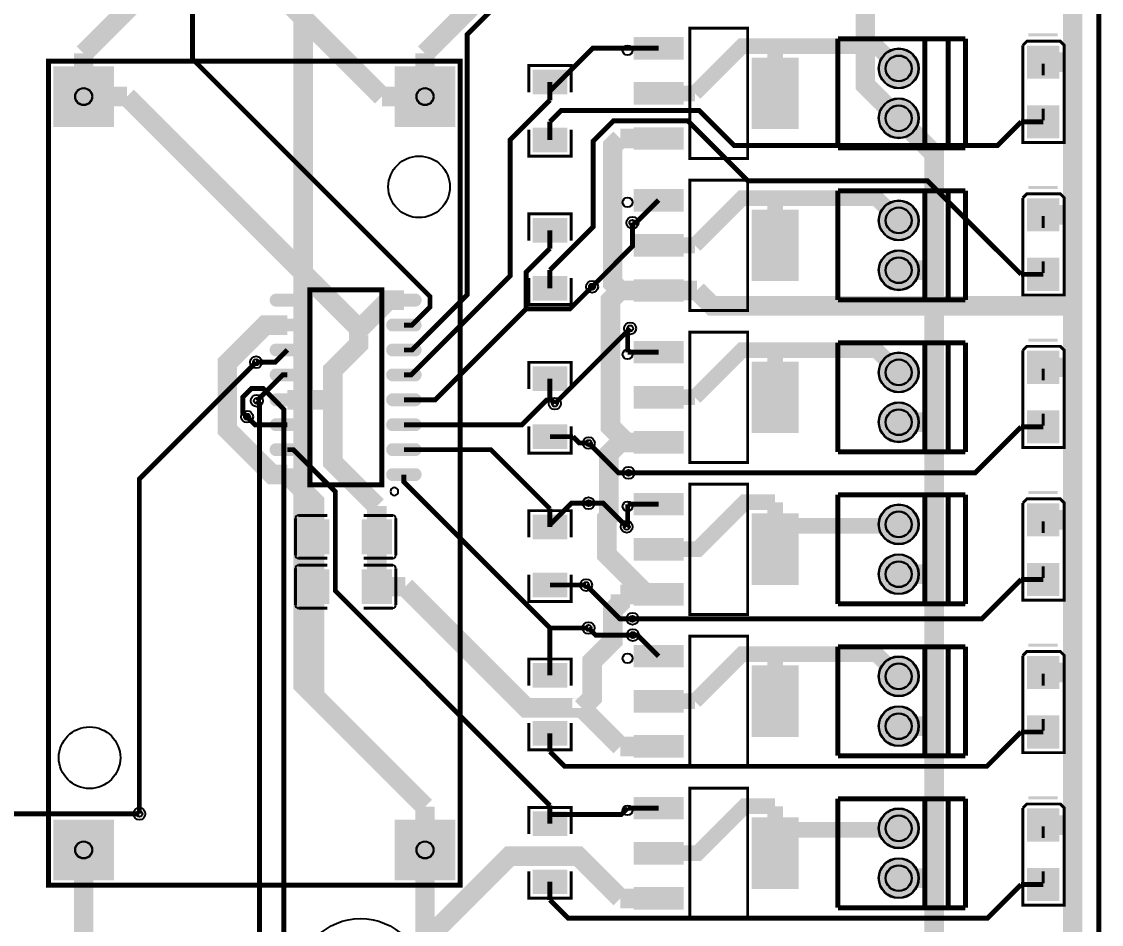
# Model space of a CAD drawing. Header units: millimetres. Extents: x 0 to 140, y -140 to 0.
# Drawn here: x 85.1 to 140.1, y -75.6 to -29.6 of the extents above; entities that cross this region are included whole.
import ezdxf

# ---------------------------------------------------------------- set-up
doc = ezdxf.new("R2010")
doc.units = ezdxf.units.MM
for name, color, linetype, true_color in [('BoardOutLine', 7, 'Continuous', 0xff00ff), ('BottomLayer', 7, 'Continuous', 0x0000ff), ('BottomSolderMaskLayer', 7, 'Continuous', 0xaa00ff), ('Document', 7, 'Continuous', 0xffffff), ('Hole', 7, 'Continuous', 0x222222), ('Multi-Layer', 7, 'Continuous', 0xc0c0c0), ('TopLayer', 7, 'Continuous', 0xff0000), ('TopPasteMaskLayer', 7, 'Continuous', 0x808080), ('TopSilkLayer', 7, 'Continuous', 0xffcc00), ('TopSolderMaskLayer', 7, 'Continuous', 0x800080)]:
    doc.layers.add(name, color=color, linetype=linetype, true_color=true_color)

msp = doc.modelspace()

# ---------------------------------------------------------------- hatches: boundary and pattern name
at = {"layer": 'BottomSolderMaskLayer'}
for points in [[(128.769, -32.004, 1), (130.82, -32.004, 1)], [(89.798, -31.889), (89.798, -34.991), (86.696, -34.991), (86.696, -31.889)], [(107.198, -31.889), (107.198, -34.991), (104.096, -34.991), (104.096, -31.889)], [(128.769, -34.544, 1), (130.82, -34.544, 1)], [(128.769, -39.751, 1), (130.82, -39.751, 1)], [(128.769, -42.291, 1), (130.82, -42.291, 1)], [(128.769, -47.498, 1), (130.82, -47.498, 1)], [(128.769, -50.038, 1), (130.82, -50.038, 1)], [(128.769, -55.245, 1), (130.82, -55.245, 1)], [(128.769, -57.785, 1), (130.82, -57.785, 1)], [(128.769, -62.992, 1), (130.82, -62.992, 1)], [(128.769, -65.532, 1), (130.82, -65.532, 1)], [(128.769, -70.739, 1), (130.82, -70.739, 1)], [(89.798, -70.289), (89.798, -73.391), (86.696, -73.391), (86.696, -70.289)], [(107.198, -70.289), (107.198, -73.391), (104.096, -73.391), (104.096, -70.289)], [(128.769, -73.279, 1), (130.82, -73.279, 1)]]:
    msp.add_hatch(color=256, dxfattribs=at).paths.add_polyline_path(points)
at = {"layer": 'Document'}
for points in [[(137.085, -31.756), (137.235, -31.756), (137.235, -32.356), (137.085, -32.356)], [(137.085, -34.656), (137.235, -34.656), (137.235, -34.056), (137.085, -34.056)], [(136.66, -34.431), (137.66, -34.431), (137.66, -34.281), (136.66, -34.281)], [(137.085, -39.532), (137.235, -39.532), (137.235, -40.132), (137.085, -40.132)], [(137.085, -42.432), (137.235, -42.432), (137.235, -41.832), (137.085, -41.832)], [(136.66, -42.207), (137.66, -42.207), (137.66, -42.057), (136.66, -42.057)], [(137.085, -47.308), (137.235, -47.308), (137.235, -47.908), (137.085, -47.908)], [(136.66, -49.983), (137.66, -49.983), (137.66, -49.833), (136.66, -49.833)], [(137.085, -50.208), (137.235, -50.208), (137.235, -49.608), (137.085, -49.608)], [(137.085, -55.085), (137.235, -55.085), (137.235, -55.685), (137.085, -55.685)], [(136.66, -57.76), (137.66, -57.76), (137.66, -57.61), (136.66, -57.61)], [(137.085, -57.985), (137.235, -57.985), (137.235, -57.385), (137.085, -57.385)], [(137.085, -62.861), (137.235, -62.861), (137.235, -63.461), (137.085, -63.461)], [(136.66, -65.536), (137.66, -65.536), (137.66, -65.386), (136.66, -65.386)], [(137.085, -65.761), (137.235, -65.761), (137.235, -65.161), (137.085, -65.161)], [(137.085, -70.637), (137.235, -70.637), (137.235, -71.237), (137.085, -71.237)], [(136.66, -73.312), (137.66, -73.312), (137.66, -73.162), (136.66, -73.162)], [(137.085, -73.537), (137.235, -73.537), (137.235, -72.937), (137.085, -72.937)]]:
    msp.add_hatch(color=256, dxfattribs=at).paths.add_polyline_path(points)
at = {"layer": 'Multi-Layer'}
for points in [[(128.794, -32.004, 1), (130.794, -32.004, 1)], [(89.747, -31.94), (89.747, -34.94), (86.747, -34.94), (86.747, -31.94)], [(107.147, -31.94), (107.147, -34.94), (104.147, -34.94), (104.147, -31.94)], [(128.794, -34.544, 1), (130.794, -34.544, 1)], [(128.794, -39.751, 1), (130.794, -39.751, 1)], [(128.794, -42.291, 1), (130.794, -42.291, 1)], [(128.794, -47.498, 1), (130.794, -47.498, 1)], [(128.794, -50.038, 1), (130.794, -50.038, 1)], [(128.794, -55.245, 1), (130.794, -55.245, 1)], [(128.794, -57.785, 1), (130.794, -57.785, 1)], [(128.794, -62.992, 1), (130.794, -62.992, 1)], [(128.794, -65.532, 1), (130.794, -65.532, 1)], [(128.794, -70.739, 1), (130.794, -70.739, 1)], [(89.747, -70.34), (89.747, -73.34), (86.747, -73.34), (86.747, -70.34)], [(107.147, -70.34), (107.147, -73.34), (104.147, -73.34), (104.147, -70.34)], [(128.794, -73.279, 1), (130.794, -73.279, 1)]]:
    msp.add_hatch(color=256, dxfattribs=at).paths.add_polyline_path(points)
at = {"layer": 'TopLayer'}
for points in [[(118.803, -31.524), (116.303, -31.524), (116.303, -30.424), (118.803, -30.424)], [(137.96, -30.871), (137.96, -32.506), (136.36, -32.506), (136.36, -30.871)], [(122.323, -35.074), (122.323, -31.474), (124.663, -31.474), (124.663, -35.074)], [(112.865, -33.298), (111.164, -33.298), (111.164, -32.09), (112.865, -32.09)], [(118.803, -33.824), (116.303, -33.824), (116.303, -32.724), (118.803, -32.724)], [(137.96, -33.906), (137.96, -35.541), (136.36, -35.541), (136.36, -33.906)], [(112.865, -35.048), (111.164, -35.048), (111.164, -36.255), (112.865, -36.255)], [(118.803, -36.124), (116.303, -36.124), (116.303, -35.024), (118.803, -35.024)], [(118.803, -39.271), (116.303, -39.271), (116.303, -38.171), (118.803, -38.171)], [(137.96, -38.647), (137.96, -40.282), (136.36, -40.282), (136.36, -38.647)], [(122.323, -42.821), (122.323, -39.221), (124.663, -39.221), (124.663, -42.821)], [(112.865, -40.859), (111.164, -40.859), (111.164, -39.652), (112.865, -39.652)], [(118.803, -41.571), (116.303, -41.571), (116.303, -40.471), (118.803, -40.471)], [(137.96, -41.682), (137.96, -43.317), (136.36, -43.317), (136.36, -41.682)], [(112.865, -42.609), (111.164, -42.609), (111.164, -43.817), (112.865, -43.817)], [(118.803, -43.871), (116.303, -43.871), (116.303, -42.771), (118.803, -42.771)], [(99.228, -43.515, -0.785398), (99.228, -44.115), (98.028, -44.115, -0.785398), (98.028, -43.515)], [(105.172, -43.515, -0.785398), (105.172, -44.115), (103.972, -44.115, -0.785398), (103.972, -43.515)], [(99.228, -44.785, -0.785398), (99.228, -45.385), (98.028, -45.385, -0.785398), (98.028, -44.785)], [(105.172, -44.785, -0.785398), (105.172, -45.385), (103.972, -45.385, -0.785398), (103.972, -44.785)], [(99.228, -46.055, -0.785398), (99.228, -46.655), (98.028, -46.655, -0.785398), (98.028, -46.055)], [(105.172, -46.055, -0.785398), (105.172, -46.655), (103.972, -46.655, -0.785398), (103.972, -46.055)], [(118.803, -47.018), (116.303, -47.018), (116.303, -45.918), (118.803, -45.918)], [(137.96, -46.423), (137.96, -48.058), (136.36, -48.058), (136.36, -46.423)], [(99.228, -47.325, -0.785398), (99.228, -47.925), (98.028, -47.925, -0.785398), (98.028, -47.325)], [(105.172, -47.325, -0.785398), (105.172, -47.925), (103.972, -47.925, -0.785398), (103.972, -47.325)], [(112.865, -48.421), (111.164, -48.421), (111.164, -47.213), (112.865, -47.213)], [(122.323, -50.568), (122.323, -46.968), (124.663, -46.968), (124.663, -50.568)], [(118.803, -49.318), (116.303, -49.318), (116.303, -48.218), (118.803, -48.218)], [(99.228, -48.595, -0.785398), (99.228, -49.195), (98.028, -49.195, -0.785398), (98.028, -48.595)], [(105.172, -48.595, -0.785398), (105.172, -49.195), (103.972, -49.195, -0.785398), (103.972, -48.595)], [(137.96, -49.458), (137.96, -51.093), (136.36, -51.093), (136.36, -49.458)], [(99.228, -49.865, -0.785398), (99.228, -50.465), (98.028, -50.465, -0.785398), (98.028, -49.865)], [(105.172, -49.865, -0.785398), (105.172, -50.465), (103.972, -50.465, -0.785398), (103.972, -49.865)], [(112.865, -50.171), (111.164, -50.171), (111.164, -51.378), (112.865, -51.378)], [(118.803, -51.618), (116.303, -51.618), (116.303, -50.518), (118.803, -50.518)], [(99.228, -51.135, -0.785398), (99.228, -51.735), (98.028, -51.735, -0.785398), (98.028, -51.135)], [(105.172, -51.135, -0.785398), (105.172, -51.735), (103.972, -51.735, -0.785398), (103.972, -51.135)], [(99.228, -52.405, -0.785398), (99.228, -53.005), (98.028, -53.005, -0.785398), (98.028, -52.405)], [(105.172, -52.405, -0.785398), (105.172, -53.005), (103.972, -53.005, -0.785398), (103.972, -52.405)], [(118.803, -54.765), (116.303, -54.765), (116.303, -53.665), (118.803, -53.665)], [(137.96, -54.2), (137.96, -55.835), (136.36, -55.835), (136.36, -54.2)], [(100.75, -56.744), (100.75, -55.016), (99.265, -55.016), (99.265, -56.744)], [(102.45, -56.744), (102.45, -55.016), (103.935, -55.016), (103.935, -56.744)], [(112.865, -55.982), (111.164, -55.982), (111.164, -54.775), (112.865, -54.775)], [(122.323, -58.315), (122.323, -54.715), (124.663, -54.715), (124.663, -58.315)], [(118.803, -57.065), (116.303, -57.065), (116.303, -55.965), (118.803, -55.965)], [(137.96, -57.235), (137.96, -58.87), (136.36, -58.87), (136.36, -57.235)], [(100.75, -59.284), (100.75, -57.556), (99.265, -57.556), (99.265, -59.284)], [(102.45, -59.284), (102.45, -57.556), (103.935, -57.556), (103.935, -59.284)], [(112.865, -57.732), (111.164, -57.732), (111.164, -58.94), (112.865, -58.94)], [(118.803, -59.365), (116.303, -59.365), (116.303, -58.265), (118.803, -58.265)], [(118.803, -62.512), (116.303, -62.512), (116.303, -61.412), (118.803, -61.412)], [(137.96, -61.976), (137.96, -63.611), (136.36, -63.611), (136.36, -61.976)], [(112.865, -63.543), (111.164, -63.543), (111.164, -62.336), (112.865, -62.336)], [(122.323, -66.062), (122.323, -62.462), (124.663, -62.462), (124.663, -66.062)], [(118.803, -64.812), (116.303, -64.812), (116.303, -63.712), (118.803, -63.712)], [(112.865, -65.293), (111.164, -65.293), (111.164, -66.501), (112.865, -66.501)], [(137.96, -65.011), (137.96, -66.646), (136.36, -66.646), (136.36, -65.011)], [(118.803, -67.112), (116.303, -67.112), (116.303, -66.012), (118.803, -66.012)], [(118.803, -70.259), (116.303, -70.259), (116.303, -69.159), (118.803, -69.159)], [(112.865, -71.105), (111.164, -71.105), (111.164, -69.897), (112.865, -69.897)], [(137.96, -69.752), (137.96, -71.387), (136.36, -71.387), (136.36, -69.752)], [(122.323, -73.809), (122.323, -70.209), (124.663, -70.209), (124.663, -73.809)], [(118.803, -72.559), (116.303, -72.559), (116.303, -71.459), (118.803, -71.459)], [(112.865, -72.855), (111.164, -72.855), (111.164, -74.062), (112.865, -74.062)], [(137.96, -72.787), (137.96, -74.422), (136.36, -74.422), (136.36, -72.787)], [(118.803, -74.859), (116.303, -74.859), (116.303, -73.759), (118.803, -73.759)]]:
    msp.add_hatch(color=256, dxfattribs=at).paths.add_polyline_path(points)
at = {"layer": 'TopPasteMaskLayer'}
for points in [[(118.803, -31.524), (116.303, -31.524), (116.303, -30.424), (118.803, -30.424)], [(136.46, -32.506), (136.831, -32.506), (136.931, -32.406), (136.931, -32.05), (137.031, -31.95), (137.29, -31.95), (137.39, -32.05), (137.39, -32.406), (137.49, -32.506), (137.86, -32.506), (137.96, -32.406), (137.96, -30.971), (137.86, -30.871), (136.46, -30.871), (136.36, -30.971), (136.36, -32.406)], [(122.323, -35.074), (122.323, -31.474), (124.663, -31.474), (124.663, -35.074)], [(112.765, -33.298), (112.403, -33.298), (112.303, -33.198), (112.303, -32.987), (112.203, -32.887), (111.825, -32.887), (111.725, -32.987), (111.725, -33.198), (111.625, -33.298), (111.264, -33.298), (111.164, -33.198), (111.164, -32.19), (111.264, -32.09), (112.765, -32.09), (112.865, -32.19), (112.865, -33.198)], [(118.803, -33.824), (116.303, -33.824), (116.303, -32.724), (118.803, -32.724)], [(137.86, -33.906), (137.49, -33.906), (137.39, -34.006), (137.39, -34.362), (137.29, -34.462), (137.031, -34.462), (136.931, -34.362), (136.931, -34.006), (136.831, -33.906), (136.46, -33.906), (136.36, -34.006), (136.36, -35.441), (136.46, -35.541), (137.86, -35.541), (137.96, -35.441), (137.96, -34.006)], [(112.765, -35.048), (112.403, -35.048), (112.303, -35.148), (112.303, -35.358), (112.203, -35.458), (111.825, -35.458), (111.725, -35.358), (111.725, -35.148), (111.625, -35.048), (111.264, -35.048), (111.164, -35.148), (111.164, -36.155), (111.264, -36.255), (112.765, -36.255), (112.865, -36.155), (112.865, -35.148)], [(118.803, -36.124), (116.303, -36.124), (116.303, -35.024), (118.803, -35.024)], [(118.803, -39.271), (116.303, -39.271), (116.303, -38.171), (118.803, -38.171)], [(136.46, -40.282), (136.831, -40.282), (136.931, -40.182), (136.931, -39.826), (137.031, -39.726), (137.29, -39.726), (137.39, -39.826), (137.39, -40.182), (137.49, -40.282), (137.86, -40.282), (137.96, -40.182), (137.96, -38.747), (137.86, -38.647), (136.46, -38.647), (136.36, -38.747), (136.36, -40.182)], [(122.323, -42.821), (122.323, -39.221), (124.663, -39.221), (124.663, -42.821)], [(112.765, -40.859), (112.403, -40.859), (112.303, -40.759), (112.303, -40.549), (112.203, -40.449), (111.825, -40.449), (111.725, -40.549), (111.725, -40.759), (111.625, -40.859), (111.264, -40.859), (111.164, -40.759), (111.164, -39.752), (111.264, -39.652), (112.765, -39.652), (112.865, -39.752), (112.865, -40.759)], [(118.803, -41.571), (116.303, -41.571), (116.303, -40.471), (118.803, -40.471)], [(137.86, -41.682), (137.49, -41.682), (137.39, -41.782), (137.39, -42.138), (137.29, -42.238), (137.031, -42.238), (136.931, -42.138), (136.931, -41.782), (136.831, -41.682), (136.46, -41.682), (136.36, -41.782), (136.36, -43.217), (136.46, -43.317), (137.86, -43.317), (137.96, -43.217), (137.96, -41.782)], [(112.765, -42.609), (112.403, -42.609), (112.303, -42.709), (112.303, -42.92), (112.203, -43.02), (111.825, -43.02), (111.725, -42.92), (111.725, -42.709), (111.625, -42.609), (111.264, -42.609), (111.164, -42.709), (111.164, -43.717), (111.264, -43.817), (112.765, -43.817), (112.865, -43.717), (112.865, -42.709)], [(118.803, -43.871), (116.303, -43.871), (116.303, -42.771), (118.803, -42.771)], [(99.228, -43.515, -0.785398), (99.228, -44.115), (98.028, -44.115, -0.785398), (98.028, -43.515)], [(105.172, -43.515, -0.785398), (105.172, -44.115), (103.972, -44.115, -0.785398), (103.972, -43.515)], [(99.228, -44.785, -0.785398), (99.228, -45.385), (98.028, -45.385, -0.785398), (98.028, -44.785)], [(105.172, -44.785, -0.785398), (105.172, -45.385), (103.972, -45.385, -0.785398), (103.972, -44.785)], [(99.228, -46.055, -0.785398), (99.228, -46.655), (98.028, -46.655, -0.785398), (98.028, -46.055)], [(105.172, -46.055, -0.785398), (105.172, -46.655), (103.972, -46.655, -0.785398), (103.972, -46.055)], [(118.803, -47.018), (116.303, -47.018), (116.303, -45.918), (118.803, -45.918)], [(136.46, -48.058), (136.831, -48.058), (136.931, -47.958), (136.931, -47.602), (137.031, -47.502), (137.29, -47.502), (137.39, -47.602), (137.39, -47.958), (137.49, -48.058), (137.86, -48.058), (137.96, -47.958), (137.96, -46.523), (137.86, -46.423), (136.46, -46.423), (136.36, -46.523), (136.36, -47.958)], [(99.228, -47.325, -0.785398), (99.228, -47.925), (98.028, -47.925, -0.785398), (98.028, -47.325)], [(105.172, -47.325, -0.785398), (105.172, -47.925), (103.972, -47.925, -0.785398), (103.972, -47.325)], [(112.765, -48.421), (112.403, -48.421), (112.303, -48.321), (112.303, -48.11), (112.203, -48.01), (111.825, -48.01), (111.725, -48.11), (111.725, -48.321), (111.625, -48.421), (111.264, -48.421), (111.164, -48.321), (111.164, -47.313), (111.264, -47.213), (112.765, -47.213), (112.865, -47.313), (112.865, -48.321)], [(122.323, -50.568), (122.323, -46.968), (124.663, -46.968), (124.663, -50.568)], [(118.803, -49.318), (116.303, -49.318), (116.303, -48.218), (118.803, -48.218)], [(99.228, -48.595, -0.785398), (99.228, -49.195), (98.028, -49.195, -0.785398), (98.028, -48.595)], [(105.172, -48.595, -0.785398), (105.172, -49.195), (103.972, -49.195, -0.785398), (103.972, -48.595)], [(137.86, -49.458), (137.49, -49.458), (137.39, -49.558), (137.39, -49.914), (137.29, -50.014), (137.031, -50.014), (136.931, -49.914), (136.931, -49.558), (136.831, -49.458), (136.46, -49.458), (136.36, -49.558), (136.36, -50.993), (136.46, -51.093), (137.86, -51.093), (137.96, -50.993), (137.96, -49.558)], [(99.228, -49.865, -0.785398), (99.228, -50.465), (98.028, -50.465, -0.785398), (98.028, -49.865)], [(105.172, -49.865, -0.785398), (105.172, -50.465), (103.972, -50.465, -0.785398), (103.972, -49.865)], [(112.765, -50.171), (112.403, -50.171), (112.303, -50.271), (112.303, -50.481), (112.203, -50.581), (111.825, -50.581), (111.725, -50.481), (111.725, -50.271), (111.625, -50.171), (111.264, -50.171), (111.164, -50.271), (111.164, -51.278), (111.264, -51.378), (112.765, -51.378), (112.865, -51.278), (112.865, -50.271)], [(118.803, -51.618), (116.303, -51.618), (116.303, -50.518), (118.803, -50.518)], [(99.228, -51.135, -0.785398), (99.228, -51.735), (98.028, -51.735, -0.785398), (98.028, -51.135)], [(105.172, -51.135, -0.785398), (105.172, -51.735), (103.972, -51.735, -0.785398), (103.972, -51.135)], [(99.228, -52.405, -0.785398), (99.228, -53.005), (98.028, -53.005, -0.785398), (98.028, -52.405)], [(105.172, -52.405, -0.785398), (105.172, -53.005), (103.972, -53.005, -0.785398), (103.972, -52.405)], [(118.803, -54.765), (116.303, -54.765), (116.303, -53.665), (118.803, -53.665)], [(136.46, -55.835), (136.831, -55.835), (136.931, -55.735), (136.931, -55.379), (137.031, -55.279), (137.29, -55.279), (137.39, -55.379), (137.39, -55.735), (137.49, -55.835), (137.86, -55.835), (137.96, -55.735), (137.96, -54.3), (137.86, -54.2), (136.46, -54.2), (136.36, -54.3), (136.36, -55.735)], [(100.75, -56.644), (100.75, -56.274), (100.65, -56.174), (100.345, -56.174), (100.245, -56.074), (100.245, -55.686), (100.345, -55.586), (100.65, -55.586), (100.75, -55.486), (100.75, -55.116), (100.65, -55.016), (99.365, -55.016), (99.265, -55.116), (99.265, -56.644), (99.365, -56.744), (100.65, -56.744)], [(102.45, -56.644), (102.45, -56.274), (102.55, -56.174), (102.855, -56.174), (102.955, -56.074), (102.955, -55.686), (102.855, -55.586), (102.55, -55.586), (102.45, -55.486), (102.45, -55.116), (102.55, -55.016), (103.835, -55.016), (103.935, -55.116), (103.935, -56.644), (103.835, -56.744), (102.55, -56.744)], [(112.765, -55.982), (112.403, -55.982), (112.303, -55.882), (112.303, -55.671), (112.203, -55.571), (111.825, -55.571), (111.725, -55.671), (111.725, -55.882), (111.625, -55.982), (111.264, -55.982), (111.164, -55.882), (111.164, -54.875), (111.264, -54.775), (112.765, -54.775), (112.865, -54.875), (112.865, -55.882)], [(122.323, -58.315), (122.323, -54.715), (124.663, -54.715), (124.663, -58.315)], [(118.803, -57.065), (116.303, -57.065), (116.303, -55.965), (118.803, -55.965)], [(137.86, -57.235), (137.49, -57.235), (137.39, -57.335), (137.39, -57.691), (137.29, -57.791), (137.031, -57.791), (136.931, -57.691), (136.931, -57.335), (136.831, -57.235), (136.46, -57.235), (136.36, -57.335), (136.36, -58.77), (136.46, -58.87), (137.86, -58.87), (137.96, -58.77), (137.96, -57.335)], [(100.75, -59.184), (100.75, -58.814), (100.65, -58.714), (100.345, -58.714), (100.245, -58.614), (100.245, -58.226), (100.345, -58.126), (100.65, -58.126), (100.75, -58.026), (100.75, -57.656), (100.65, -57.556), (99.365, -57.556), (99.265, -57.656), (99.265, -59.184), (99.365, -59.284), (100.65, -59.284)], [(102.45, -59.184), (102.45, -58.814), (102.55, -58.714), (102.855, -58.714), (102.955, -58.614), (102.955, -58.226), (102.855, -58.126), (102.55, -58.126), (102.45, -58.026), (102.45, -57.656), (102.55, -57.556), (103.835, -57.556), (103.935, -57.656), (103.935, -59.184), (103.835, -59.284), (102.55, -59.284)], [(112.765, -57.732), (112.403, -57.732), (112.303, -57.832), (112.303, -58.043), (112.203, -58.143), (111.825, -58.143), (111.725, -58.043), (111.725, -57.832), (111.625, -57.732), (111.264, -57.732), (111.164, -57.832), (111.164, -58.84), (111.264, -58.94), (112.765, -58.94), (112.865, -58.84), (112.865, -57.832)], [(118.803, -59.365), (116.303, -59.365), (116.303, -58.265), (118.803, -58.265)], [(118.803, -62.512), (116.303, -62.512), (116.303, -61.412), (118.803, -61.412)], [(136.46, -63.611), (136.831, -63.611), (136.931, -63.511), (136.931, -63.155), (137.031, -63.055), (137.29, -63.055), (137.39, -63.155), (137.39, -63.511), (137.49, -63.611), (137.86, -63.611), (137.96, -63.511), (137.96, -62.076), (137.86, -61.976), (136.46, -61.976), (136.36, -62.076), (136.36, -63.511)], [(112.765, -63.543), (112.403, -63.543), (112.303, -63.443), (112.303, -63.233), (112.203, -63.133), (111.825, -63.133), (111.725, -63.233), (111.725, -63.443), (111.625, -63.543), (111.264, -63.543), (111.164, -63.443), (111.164, -62.436), (111.264, -62.336), (112.765, -62.336), (112.865, -62.436), (112.865, -63.443)], [(122.323, -66.062), (122.323, -62.462), (124.663, -62.462), (124.663, -66.062)], [(118.803, -64.812), (116.303, -64.812), (116.303, -63.712), (118.803, -63.712)], [(112.765, -65.293), (112.403, -65.293), (112.303, -65.393), (112.303, -65.604), (112.203, -65.704), (111.825, -65.704), (111.725, -65.604), (111.725, -65.393), (111.625, -65.293), (111.264, -65.293), (111.164, -65.393), (111.164, -66.401), (111.264, -66.501), (112.765, -66.501), (112.865, -66.401), (112.865, -65.393)], [(137.86, -65.011), (137.49, -65.011), (137.39, -65.111), (137.39, -65.467), (137.29, -65.567), (137.031, -65.567), (136.931, -65.467), (136.931, -65.111), (136.831, -65.011), (136.46, -65.011), (136.36, -65.111), (136.36, -66.546), (136.46, -66.646), (137.86, -66.646), (137.96, -66.546), (137.96, -65.111)], [(118.803, -67.112), (116.303, -67.112), (116.303, -66.012), (118.803, -66.012)], [(118.803, -70.259), (116.303, -70.259), (116.303, -69.159), (118.803, -69.159)], [(112.765, -71.105), (112.403, -71.105), (112.303, -71.005), (112.303, -70.794), (112.203, -70.694), (111.825, -70.694), (111.725, -70.794), (111.725, -71.005), (111.625, -71.105), (111.264, -71.105), (111.164, -71.005), (111.164, -69.997), (111.264, -69.897), (112.765, -69.897), (112.865, -69.997), (112.865, -71.005)], [(136.46, -71.387), (136.831, -71.387), (136.931, -71.287), (136.931, -70.931), (137.031, -70.831), (137.29, -70.831), (137.39, -70.931), (137.39, -71.287), (137.49, -71.387), (137.86, -71.387), (137.96, -71.287), (137.96, -69.852), (137.86, -69.752), (136.46, -69.752), (136.36, -69.852), (136.36, -71.287)], [(122.323, -73.809), (122.323, -70.209), (124.663, -70.209), (124.663, -73.809)], [(118.803, -72.559), (116.303, -72.559), (116.303, -71.459), (118.803, -71.459)], [(112.765, -72.855), (112.403, -72.855), (112.303, -72.955), (112.303, -73.165), (112.203, -73.265), (111.825, -73.265), (111.725, -73.165), (111.725, -72.955), (111.625, -72.855), (111.264, -72.855), (111.164, -72.955), (111.164, -73.962), (111.264, -74.062), (112.765, -74.062), (112.865, -73.962), (112.865, -72.955)], [(137.86, -72.787), (137.49, -72.787), (137.39, -72.887), (137.39, -73.243), (137.29, -73.343), (137.031, -73.343), (136.931, -73.243), (136.931, -72.887), (136.831, -72.787), (136.46, -72.787), (136.36, -72.887), (136.36, -74.322), (136.46, -74.422), (137.86, -74.422), (137.96, -74.322), (137.96, -72.887)], [(118.803, -74.859), (116.303, -74.859), (116.303, -73.759), (118.803, -73.759)]]:
    msp.add_hatch(color=256, dxfattribs=at).paths.add_polyline_path(points)
at = {"layer": 'TopSilkLayer'}
for points in [[(136.399, -30.372), (137.901, -30.372), (137.901, -30.219), (136.399, -30.219)], [(136.399, -38.148), (137.901, -38.148), (137.901, -37.996), (136.399, -37.996)], [(136.399, -45.925), (137.901, -45.925), (137.901, -45.772), (136.399, -45.772)], [(136.399, -53.701), (137.901, -53.701), (137.901, -53.548), (136.399, -53.548)], [(136.399, -61.477), (137.901, -61.477), (137.901, -61.325), (136.399, -61.325)], [(136.399, -69.253), (137.901, -69.253), (137.901, -69.101), (136.399, -69.101)]]:
    msp.add_hatch(color=256, dxfattribs=at).paths.add_polyline_path(points)
at = {"layer": 'TopSolderMaskLayer'}
for points in [[(118.829, -31.55), (116.278, -31.55), (116.278, -30.399), (118.829, -30.399)], [(128.769, -32.004, 1), (130.82, -32.004, 1)], [(137.985, -30.845), (137.985, -32.532), (136.335, -32.532), (136.335, -30.845)], [(89.798, -31.889), (89.798, -34.991), (86.696, -34.991), (86.696, -31.889)], [(107.198, -31.889), (107.198, -34.991), (104.096, -34.991), (104.096, -31.889)], [(122.298, -35.099), (122.298, -31.449), (124.689, -31.449), (124.689, -35.099)], [(112.9, -33.316), (111.128, -33.316), (111.128, -32.072), (112.9, -32.072)], [(118.829, -33.849), (116.278, -33.849), (116.278, -32.699), (118.829, -32.699)], [(128.769, -34.544, 1), (130.82, -34.544, 1)], [(137.985, -33.88), (137.985, -35.567), (136.335, -35.567), (136.335, -33.88)], [(112.9, -35.03), (111.128, -35.03), (111.128, -36.273), (112.9, -36.273)], [(118.829, -36.149), (116.278, -36.149), (116.278, -34.999), (118.829, -34.999)], [(118.829, -39.297), (116.278, -39.297), (116.278, -38.146), (118.829, -38.146)], [(128.769, -39.751, 1), (130.82, -39.751, 1)], [(137.985, -38.621), (137.985, -40.308), (136.335, -40.308), (136.335, -38.621)], [(122.298, -42.846), (122.298, -39.196), (124.689, -39.196), (124.689, -42.846)], [(112.9, -40.877), (111.128, -40.877), (111.128, -39.634), (112.9, -39.634)], [(118.829, -41.596), (116.278, -41.596), (116.278, -40.446), (118.829, -40.446)], [(128.769, -42.291, 1), (130.82, -42.291, 1)], [(137.985, -41.656), (137.985, -43.343), (136.335, -43.343), (136.335, -41.656)], [(112.9, -42.591), (111.128, -42.591), (111.128, -43.835), (112.9, -43.835)], [(118.829, -43.896), (116.278, -43.896), (116.278, -42.746), (118.829, -42.746)], [(99.279, -43.49, -0.785398), (99.279, -44.14), (97.978, -44.14, -0.785398), (97.978, -43.49)], [(105.223, -43.49, -0.785398), (105.223, -44.14), (103.921, -44.14, -0.785398), (103.921, -43.49)], [(99.279, -44.76, -0.785398), (99.279, -45.41), (97.978, -45.41, -0.785398), (97.978, -44.76)], [(105.223, -44.76, -0.785398), (105.223, -45.41), (103.921, -45.41, -0.785398), (103.921, -44.76)], [(99.279, -46.03, -0.785398), (99.279, -46.68), (97.978, -46.68, -0.785398), (97.978, -46.03)], [(105.223, -46.03, -0.785398), (105.223, -46.68), (103.921, -46.68, -0.785398), (103.921, -46.03)], [(118.829, -47.044), (116.278, -47.044), (116.278, -45.893), (118.829, -45.893)], [(128.769, -47.498, 1), (130.82, -47.498, 1)], [(137.985, -46.397), (137.985, -48.084), (136.335, -48.084), (136.335, -46.397)], [(99.279, -47.3, -0.785398), (99.279, -47.95), (97.978, -47.95, -0.785398), (97.978, -47.3)], [(105.223, -47.3, -0.785398), (105.223, -47.95), (103.921, -47.95, -0.785398), (103.921, -47.3)], [(112.9, -48.439), (111.128, -48.439), (111.128, -47.195), (112.9, -47.195)], [(122.298, -50.593), (122.298, -46.943), (124.689, -46.943), (124.689, -50.593)], [(118.829, -49.344), (116.278, -49.344), (116.278, -48.193), (118.829, -48.193)], [(99.279, -48.57, -0.785398), (99.279, -49.22), (97.978, -49.22, -0.785398), (97.978, -48.57)], [(105.223, -48.57, -0.785398), (105.223, -49.22), (103.921, -49.22, -0.785398), (103.921, -48.57)], [(128.769, -50.038, 1), (130.82, -50.038, 1)], [(137.985, -49.432), (137.985, -51.119), (136.335, -51.119), (136.335, -49.432)], [(99.279, -49.84, -0.785398), (99.279, -50.491), (97.978, -50.491, -0.785398), (97.978, -49.84)], [(105.223, -49.84, -0.785398), (105.223, -50.491), (103.921, -50.491, -0.785398), (103.921, -49.84)], [(112.9, -50.153), (111.128, -50.153), (111.128, -51.396), (112.9, -51.396)], [(118.829, -51.643), (116.278, -51.643), (116.278, -50.493), (118.829, -50.493)], [(99.279, -51.11, -0.785398), (99.279, -51.761), (97.978, -51.761, -0.785398), (97.978, -51.11)], [(105.223, -51.11, -0.785398), (105.223, -51.761), (103.921, -51.761, -0.785398), (103.921, -51.11)], [(99.279, -52.38, -0.785398), (99.279, -53.031), (97.978, -53.031, -0.785398), (97.978, -52.38)], [(105.223, -52.38, -0.785398), (105.223, -53.031), (103.921, -53.031, -0.785398), (103.921, -52.38)], [(118.829, -54.791), (116.278, -54.791), (116.278, -53.64), (118.829, -53.64)], [(128.769, -55.245, 1), (130.82, -55.245, 1)], [(137.985, -54.174), (137.985, -55.861), (136.335, -55.861), (136.335, -54.174)], [(100.776, -56.77), (100.776, -54.991), (99.24, -54.991), (99.24, -56.77)], [(102.425, -56.77), (102.425, -54.991), (103.961, -54.991), (103.961, -56.77)], [(112.9, -56), (111.128, -56), (111.128, -54.756), (112.9, -54.756)], [(122.298, -58.341), (122.298, -54.69), (124.689, -54.69), (124.689, -58.341)], [(118.829, -57.091), (116.278, -57.091), (116.278, -55.94), (118.829, -55.94)], [(128.769, -57.785, 1), (130.82, -57.785, 1)], [(137.985, -57.209), (137.985, -58.896), (136.335, -58.896), (136.335, -57.209)], [(100.776, -59.31), (100.776, -57.531), (99.24, -57.531), (99.24, -59.31)], [(102.425, -59.31), (102.425, -57.531), (103.961, -57.531), (103.961, -59.31)], [(112.9, -57.714), (111.128, -57.714), (111.128, -58.958), (112.9, -58.958)], [(118.829, -59.391), (116.278, -59.391), (116.278, -58.24), (118.829, -58.24)], [(118.829, -62.538), (116.278, -62.538), (116.278, -61.387), (118.829, -61.387)], [(128.769, -62.992, 1), (130.82, -62.992, 1)], [(137.985, -61.95), (137.985, -63.637), (136.335, -63.637), (136.335, -61.95)], [(112.9, -63.561), (111.128, -63.561), (111.128, -62.318), (112.9, -62.318)], [(122.298, -66.088), (122.298, -62.437), (124.689, -62.437), (124.689, -66.088)], [(118.829, -64.838), (116.278, -64.838), (116.278, -63.687), (118.829, -63.687)], [(128.769, -65.532, 1), (130.82, -65.532, 1)], [(112.9, -65.275), (111.128, -65.275), (111.128, -66.519), (112.9, -66.519)], [(137.985, -64.985), (137.985, -66.672), (136.335, -66.672), (136.335, -64.985)], [(118.829, -67.138), (116.278, -67.138), (116.278, -65.987), (118.829, -65.987)], [(118.829, -70.285), (116.278, -70.285), (116.278, -69.134), (118.829, -69.134)], [(112.9, -71.123), (111.128, -71.123), (111.128, -69.879), (112.9, -69.879)], [(128.769, -70.739, 1), (130.82, -70.739, 1)], [(137.985, -69.726), (137.985, -71.413), (136.335, -71.413), (136.335, -69.726)], [(89.798, -70.289), (89.798, -73.391), (86.696, -73.391), (86.696, -70.289)], [(107.198, -70.289), (107.198, -73.391), (104.096, -73.391), (104.096, -70.289)], [(122.298, -73.835), (122.298, -70.184), (124.689, -70.184), (124.689, -73.835)], [(118.829, -72.585), (116.278, -72.585), (116.278, -71.434), (118.829, -71.434)], [(128.769, -73.279, 1), (130.82, -73.279, 1)], [(112.9, -72.837), (111.128, -72.837), (111.128, -74.08), (112.9, -74.08)], [(137.985, -72.761), (137.985, -74.448), (136.335, -74.448), (136.335, -72.761)], [(118.829, -74.885), (116.278, -74.885), (116.278, -73.734), (118.829, -73.734)]]:
    msp.add_hatch(color=256, dxfattribs=at).paths.add_polyline_path(points)

# ---------------------------------------------------------------- linework, layer by layer
at = {"layer": 'BoardOutLine', "const_width": 0.254}
msp.add_lwpolyline([(140, -5), (140, -135)], dxfattribs=at)
at = {"layer": 'BottomLayer'}
for points, const_width in [([(88.247, -31.24), (90.805, -28.681), (90.805, -6.477)], 1), ([(99.441, -6.477), (99.441, -63.434), (105.647, -69.64)], 1), ([(109.093, -10.16), (109.093, -27.793), (105.647, -31.24)], 1), ([(129.794, -26.797), (128.092, -28.499), (128.092, -32.842), (129.794, -34.544)], 1), ([(88.247, -33.44), (88.247, -31.24)], 1), ([(105.647, -33.44), (105.647, -31.24)], 1), ([(129.794, -34.544), (131.597, -36.347), (131.597, -42.291)], 1), ([(116.22, -39.871), (116.22, -41.074), (114.163, -43.132)], 0.25), ([(131.597, -42.291), (129.794, -42.291)], 1), ([(131.597, -42.291), (131.597, -50.038)], 1), ([(116.103, -45.253), (112.265, -49.091)], 0.25), ([(91.085, -69.999), (91.085, -52.93), (97.034, -46.981)], 0.25), ([(96.576, -49.755), (96.361, -49.541), (96.361, -48.759), (96.807, -48.313), (97.385, -48.313), (98.456, -49.385), (98.456, -113.524), (100.177, -115.245)], 0.25), ([(85.422, -114.943), (97.207, -103.158), (97.207, -49.078), (97.074, -48.946)], 0.25), ([(131.597, -50.038), (129.794, -50.038)], 1), ([(131.597, -50.038), (131.597, -57.785)], 1), ([(116.02, -52.617), (115.512, -52.617), (113.991, -51.097)], 0.25), ([(115.927, -55.365), (114.727, -54.165), (113.985, -54.165)], 0.25), ([(131.597, -57.785), (129.794, -57.785)], 1), ([(131.597, -57.785), (131.597, -65.532)], 1), ([(116.221, -60.058), (115.582, -60.058), (113.86, -58.336)], 0.25), ([(116.239, -60.888), (114.343, -60.888), (113.981, -60.526)], 0.25), ([(131.597, -65.532), (129.794, -65.532)], 1), ([(131.597, -65.532), (131.597, -73.279)], 1), ([(105.647, -71.84), (105.647, -69.64)], 1), ([(88.9, -78.459), (88.247, -77.806), (88.247, -71.84)], 1), ([(105.647, -71.84), (105.647, -78.558), (104.153, -80.052), (102.887, -80.052)], 1), ([(131.597, -73.279), (129.794, -73.279)], 1), ([(131.597, -73.279), (131.597, -81.026)], 1)]:
    msp.add_lwpolyline(points, dxfattribs=dict(at, const_width=const_width))
at = {"layer": 'BottomSolderMaskLayer'}
for centre, radius in [((129.794, -32.004), 1.025), ((129.794, -32.004), 0.667), ((88.247, -33.44), 0.439), ((105.647, -33.44), 0.439), ((129.794, -34.544), 1.025), ((129.794, -34.544), 0.667), ((129.794, -39.751), 1.025), ((129.794, -39.751), 0.667), ((129.794, -42.291), 1.025), ((129.794, -42.291), 0.667), ((129.794, -47.498), 1.025), ((129.794, -47.498), 0.667), ((129.794, -50.038), 1.025), ((129.794, -50.038), 0.667), ((129.794, -55.245), 1.025), ((129.794, -55.245), 0.667), ((129.794, -57.785), 1.025), ((129.794, -57.785), 0.667), ((129.794, -62.992), 1.025), ((129.794, -62.992), 0.667), ((129.794, -65.532), 1.025), ((129.794, -65.532), 0.667), ((129.794, -70.739), 1.025), ((129.794, -70.739), 0.667), ((88.247, -71.84), 0.439), ((105.647, -71.84), 0.439), ((129.794, -73.279), 1.025), ((129.794, -73.279), 0.667)]:
    msp.add_circle(centre, radius, dxfattribs=at)
at = {"layer": 'Document'}
for centre in [(115.972, -31.086), (115.972, -38.833), (115.972, -46.58), (115.972, -54.327), (115.972, -62.074), (115.972, -69.821)]:
    msp.add_circle(centre, 0.25, dxfattribs=at)
at = {"layer": 'Hole'}
for centre in [(116.22, -39.871), (114.163, -43.132), (116.103, -45.253), (97.034, -46.981), (97.074, -48.946), (112.265, -49.091), (96.576, -49.755), (113.991, -51.097), (116.02, -52.617), (113.985, -54.165), (115.927, -55.365), (113.86, -58.336), (116.221, -60.058), (113.981, -60.526), (116.239, -60.888), (91.085, -69.999)]:
    msp.add_circle(centre, 0.153, dxfattribs=at)
at = {"layer": 'Multi-Layer'}
for centre, radius in [((129.794, -32.004), 1), ((129.794, -32.004), 0.65), ((88.247, -33.44), 0.425), ((105.647, -33.44), 0.425), ((129.794, -34.544), 1), ((129.794, -34.544), 0.65), ((105.347, -38.04), 1.57), ((129.794, -39.751), 1), ((116.22, -39.871), 0.305), ((129.794, -39.751), 0.65), ((129.794, -42.291), 1), ((129.794, -42.291), 0.65), ((114.163, -43.132), 0.305), ((116.103, -45.253), 0.305), ((97.034, -46.981), 0.305), ((129.794, -47.498), 1), ((129.794, -47.498), 0.65), ((97.074, -48.946), 0.305), ((112.265, -49.091), 0.305), ((96.576, -49.755), 0.305), ((129.794, -50.038), 1), ((129.794, -50.038), 0.65), ((113.991, -51.097), 0.305), ((116.02, -52.617), 0.305), ((113.985, -54.165), 0.305), ((129.794, -55.245), 1), ((129.794, -55.245), 0.65), ((115.927, -55.365), 0.305), ((129.794, -57.785), 1), ((129.794, -57.785), 0.65), ((113.86, -58.336), 0.305), ((116.221, -60.058), 0.305), ((113.981, -60.526), 0.305), ((116.239, -60.888), 0.305), ((129.794, -62.992), 1), ((129.794, -62.992), 0.65), ((129.794, -65.532), 1), ((129.794, -65.532), 0.65), ((88.547, -67.14), 1.57), ((91.085, -69.999), 0.305), ((129.794, -70.739), 1), ((129.794, -70.739), 0.65), ((88.247, -71.84), 0.425), ((105.647, -71.84), 0.425), ((129.794, -73.279), 1), ((129.794, -73.279), 0.65)]:
    msp.add_circle(centre, radius, dxfattribs=at)
at = {"layer": 'TopLayer'}
for points, const_width in [([(112.014, -17.107), (102.805, -17.107), (99.592, -20.32), (95.671, -20.32), (93.789, -22.202), (93.789, -31.517), (105.902, -43.631), (105.902, -44.163), (104.98, -45.085), (104.572, -45.085)], 0.25), ([(103.447, -33.44), (97.155, -27.149), (97.155, -23.003)], 1), ([(138.661, -23.912), (138.662, -23.913), (138.662, -31.687), (138.661, -31.688)], 1), ([(104.572, -46.355), (104.987, -46.355), (107.793, -43.55), (107.793, -30.283), (111.319, -26.757), (112.014, -26.757)], 0.25), ([(119.404, -33.274), (121.804, -30.874), (123.493, -30.874)], 0.8), ([(123.493, -30.874), (128.664, -30.874), (129.794, -32.004)], 0.8), ([(123.493, -33.274), (123.493, -30.874)], 0.8), ([(123.493, -33.274), (123.493, -30.874)], 0.8), ([(112.014, -33.158), (114.199, -30.974), (117.553, -30.974)], 0.25), ([(137.16, -31.688), (138.361, -31.688)], 1), ([(138.361, -31.688), (138.661, -31.688)], 1), ([(138.661, -31.688), (138.662, -31.69), (138.662, -39.463), (138.661, -39.465)], 1), ([(88.247, -33.44), (90.448, -33.44)], 1), ([(102.308, -45.3), (90.448, -33.44)], 1), ([(105.647, -33.44), (103.447, -33.44)], 1), ([(112.014, -32.694), (112.014, -33.158)], 0.25), ([(117.553, -33.274), (119.404, -33.274)], 0.8), ([(104.572, -47.625), (104.935, -47.625), (109.987, -42.573), (109.987, -35.65), (112.014, -33.623)], 0.25), ([(112.014, -33.158), (112.014, -33.623)], 0.25), ([(112.014, -34.722), (112.586, -34.151), (119.63, -34.151), (121.415, -35.935), (134.823, -35.935), (136.035, -34.723)], 0.25), ([(112.014, -42.284), (114.215, -40.083), (114.215, -35.718), (115.263, -34.67), (119.046, -34.67), (122.104, -37.728), (131.263, -37.728), (136.035, -42.499)], 0.25), ([(112.014, -35.652), (112.014, -34.722)], 0.25), ([(137.16, -34.723), (136.035, -34.723)], 0.25), ([(115.603, -35.574), (115.214, -35.963), (115.214, -42.932), (115.603, -43.321)], 1), ([(117.553, -35.574), (115.603, -35.574)], 1), ([(119.404, -41.021), (121.804, -38.621), (123.493, -38.621)], 0.8), ([(123.493, -38.621), (128.664, -38.621), (129.794, -39.751)], 0.8), ([(123.493, -41.021), (123.493, -38.621)], 0.8), ([(123.493, -41.021), (123.493, -38.621)], 0.8), ([(116.22, -39.871), (116.404, -39.871), (117.553, -38.721)], 0.25), ([(137.16, -39.465), (138.361, -39.465)], 1), ([(138.361, -39.465), (138.661, -39.465)], 1), ([(138.661, -44.103), (138.662, -44.103), (138.662, -39.466), (138.661, -39.465)], 1), ([(112.014, -40.313), (112.014, -40.256)], 0.25), ([(112.014, -40.313), (112.014, -41.185)], 0.25), ([(117.553, -41.021), (119.404, -41.021)], 0.8), ([(110.799, -44.262), (110.799, -42.4), (112.014, -41.185)], 0.25), ([(112.014, -43.213), (112.014, -42.284)], 0.25), ([(137.16, -42.499), (136.035, -42.499)], 0.25), ([(115.603, -43.321), (115.097, -43.827), (115.097, -50.257), (115.908, -51.068)], 1), ([(116.578, -43.321), (115.603, -43.321)], 1), ([(116.578, -43.321), (117.553, -43.321)], 1), ([(117.553, -43.321), (119.504, -43.321)], 1), ([(119.504, -43.321), (120.285, -44.103), (138.661, -44.103)], 1), ([(104.572, -43.815), (103.792, -43.815), (102.308, -45.3)], 1), ([(110.799, -44.262), (113.033, -44.262), (114.163, -43.132)], 0.25), ([(138.661, -44.103), (138.661, -47.241)], 1), ([(98.628, -45.085), (97.507, -45.085), (95.569, -47.023), (95.569, -50.422), (97.852, -52.705), (98.628, -52.705)], 1), ([(104.572, -48.895), (106.166, -48.895), (110.799, -44.262)], 0.25), ([(102.308, -45.3), (102.265, -45.342), (102.265, -46.071), (100.947, -47.389), (100.947, -48.895)], 1), ([(116.103, -45.253), (115.978, -45.378), (115.978, -46.468)], 0.25), ([(97.034, -46.981), (98.002, -46.981), (98.628, -46.355)], 0.25), ([(119.404, -48.768), (121.804, -46.368), (123.493, -46.368)], 0.8), ([(123.493, -46.368), (128.664, -46.368), (129.794, -47.498)], 0.8), ([(123.493, -48.768), (123.493, -46.368)], 0.8), ([(123.493, -48.768), (123.493, -46.368)], 0.8), ([(117.553, -46.468), (115.978, -46.468)], 0.25), ([(137.16, -47.241), (138.361, -47.241)], 1), ([(138.361, -47.241), (138.661, -47.241)], 1), ([(138.661, -47.241), (138.662, -47.242), (138.662, -55.016), (138.661, -55.017)], 1), ([(97.074, -48.946), (98.395, -47.625), (98.628, -47.625)], 0.25), ([(112.014, -47.817), (112.014, -47.892)], 0.25), ([(112.014, -47.967), (112.014, -47.892)], 0.25), ([(112.014, -47.967), (112.014, -48.356)], 0.25), ([(100.947, -48.895), (98.628, -48.895)], 1), ([(100.947, -48.895), (100.947, -52.07), (103.193, -54.315)], 1), ([(112.014, -48.356), (112.014, -48.905)], 0.25), ([(117.553, -48.768), (119.404, -48.768)], 0.8), ([(104.572, -50.165), (110.595, -50.165), (111.855, -48.905), (112.014, -48.905)], 0.25), ([(112.014, -48.905), (112.08, -48.905), (112.265, -49.091)], 0.25), ([(98.628, -50.165), (96.986, -50.165), (96.576, -49.755)], 0.25), ([(115.603, -51.068), (115.014, -51.657), (115.014, -54.855), (114.92, -54.948), (114.92, -56.795), (116.941, -58.815)], 1), ([(115.908, -51.068), (115.603, -51.068)], 1), ([(116.578, -51.068), (115.908, -51.068)], 1), ([(116.02, -52.617), (133.694, -52.617), (136.035, -50.276)], 0.25), ([(117.553, -51.068), (116.578, -51.068)], 1), ([(137.16, -50.276), (136.035, -50.276)], 0.25), ([(112.014, -50.774), (113.19, -50.774)], 0.25), ([(113.19, -50.774), (113.512, -51.097), (113.991, -51.097)], 0.25), ([(98.628, -51.435), (98.938, -51.435), (101.077, -53.574), (101.077, -58.635), (112.014, -69.572)], 0.25), ([(104.572, -51.435), (109, -51.435), (112.014, -54.449)], 0.25), ([(98.628, -52.705), (100.008, -54.084), (100.008, -55.88)], 1), ([(104.572, -52.705), (104.572, -53.083), (112.014, -60.526)], 0.25), ([(103.193, -55.88), (103.193, -54.315)], 1), ([(123.493, -54.115), (121.944, -54.115), (119.544, -56.515), (117.553, -56.515)], 0.8), ([(123.493, -55.315), (123.493, -54.115)], 0.8), ([(112.014, -55.258), (113.107, -54.165), (113.985, -54.165)], 0.25), ([(112.014, -54.914), (112.014, -54.449)], 0.25), ([(115.978, -54.215), (115.978, -55.314), (115.927, -55.365)], 0.25), ([(117.553, -54.215), (115.978, -54.215)], 0.25), ([(112.014, -54.914), (112.014, -55.012)], 0.25), ([(112.014, -55.258), (112.014, -55.012)], 0.25), ([(123.493, -55.315), (129.725, -55.315), (129.794, -55.245)], 0.8), ([(123.493, -56.515), (123.493, -55.315)], 0.8), ([(137.16, -55.017), (138.361, -55.017)], 1), ([(138.361, -55.017), (138.661, -55.017)], 1), ([(138.661, -55.017), (138.662, -55.019), (138.662, -62.792), (138.661, -62.793)], 1), ([(100.008, -55.88), (100.008, -58.42)], 1), ([(103.193, -55.88), (103.193, -58.42)], 1), ([(112.014, -55.378), (112.014, -55.258)], 0.25), ([(100.008, -58.42), (100.008, -64), (105.647, -69.64)], 1), ([(103.193, -58.42), (104.636, -58.42)], 1), ([(104.636, -58.42), (110.807, -64.592), (113.599, -64.592), (113.617, -64.61), (113.65, -64.61), (113.65, -64.609)], 1), ([(112.014, -58.336), (113.86, -58.336)], 0.25), ([(115.603, -58.815), (115.603, -59.253), (115.215, -59.641), (115.215, -61.177), (114.176, -62.216), (114.176, -62.242), (114.169, -62.249), (114.169, -64.091), (113.65, -64.609)], 1), ([(116.941, -58.815), (115.603, -58.815)], 1), ([(116.221, -60.058), (134.029, -60.058), (136.035, -58.052)], 0.25), ([(117.553, -58.815), (116.941, -58.815)], 1), ([(137.16, -58.052), (136.035, -58.052)], 0.25), ([(112.014, -60.526), (112.014, -62.01)], 0.25), ([(112.014, -60.526), (113.981, -60.526)], 0.25), ([(117.553, -61.962), (116.479, -60.888), (116.239, -60.888)], 0.25), ([(119.404, -64.262), (121.804, -61.862), (123.493, -61.862)], 0.8), ([(123.493, -61.862), (128.664, -61.862), (129.794, -62.992)], 0.8), ([(123.493, -64.262), (123.493, -61.862)], 0.8), ([(123.493, -64.262), (123.493, -61.862)], 0.8), ([(112.014, -62.94), (112.014, -62.01)], 0.25), ([(137.16, -62.793), (138.361, -62.793)], 1), ([(138.361, -62.793), (138.661, -62.793)], 1), ([(138.661, -62.793), (138.662, -62.795), (138.662, -70.569), (138.661, -70.57)], 1), ([(115.603, -66.562), (113.65, -64.609)], 1), ([(117.553, -64.262), (119.404, -64.262)], 0.8), ([(112.014, -66.826), (112.764, -67.576), (134.287, -67.576), (136.035, -65.828)], 0.25), ([(112.014, -65.897), (112.014, -66.826)], 0.25), ([(137.16, -65.828), (136.035, -65.828)], 0.25), ([(117.553, -66.562), (115.603, -66.562)], 1), ([(105.647, -71.84), (105.647, -69.64)], 1), ([(123.493, -69.609), (121.944, -69.609), (119.544, -72.009), (117.553, -72.009)], 0.8), ([(123.493, -70.809), (123.493, -69.609)], 0.8), ([(69.85, -71.12), (70.972, -69.999), (91.085, -69.999)], 0.25), ([(112.014, -70.037), (112.014, -69.572)], 0.25), ([(112.014, -70.037), (115.65, -70.037), (115.978, -69.709)], 0.25), ([(117.553, -69.709), (115.978, -69.709)], 0.25), ([(112.014, -70.501), (112.014, -70.037)], 0.25), ([(123.493, -70.809), (129.725, -70.809), (129.794, -70.739)], 0.8), ([(123.493, -72.009), (123.493, -70.809)], 0.8), ([(137.16, -70.57), (138.361, -70.57)], 1), ([(138.361, -70.57), (138.661, -70.57)], 1), ([(138.661, -70.57), (138.662, -70.571), (138.662, -78.345), (138.661, -78.346)], 1), ([(115.603, -74.309), (113.447, -72.153), (109.965, -72.153), (105.123, -76.995), (103.632, -76.995)], 1), ([(112.014, -73.459), (112.014, -74.388)], 0.25), ([(112.014, -74.388), (112.94, -75.313), (134.326, -75.313), (136.035, -73.605)], 0.25), ([(137.16, -73.605), (136.035, -73.605)], 0.25), ([(117.553, -74.309), (115.603, -74.309)], 1)]:
    msp.add_lwpolyline(points, dxfattribs=dict(at, const_width=const_width))
at = {"layer": 'TopSilkLayer'}
for points, const_width in [([(122.095, -29.948), (122.095, -36.6), (119.152, -36.6), (119.152, -29.948), (122.095, -29.948)], 0.152), ([(107.447, -31.64), (107.447, -73.64), (86.447, -73.64), (86.447, -31.64), (107.447, -31.64)], 0.254), ([(122.095, -37.695), (122.095, -44.347), (119.152, -44.347), (119.152, -37.695), (122.095, -37.695)], 0.152), ([(100.201, -53.236), (103.454, -53.236), (103.454, -43.284), (99.771, -43.284), (99.771, -53.236), (100.201, -53.236)], 0.254), ([(122.095, -45.442), (122.095, -52.094), (119.152, -52.094), (119.152, -45.442), (122.095, -45.442)], 0.152), ([(122.095, -53.189), (122.095, -59.841), (119.152, -59.841), (119.152, -53.189), (122.095, -53.189)], 0.152), ([(122.095, -60.936), (122.095, -67.588), (119.152, -67.588), (119.152, -60.936), (122.095, -60.936)], 0.152), ([(122.095, -68.683), (122.095, -75.335), (119.152, -75.335), (119.152, -68.683), (122.095, -68.683)], 0.152)]:
    msp.add_lwpolyline(points, close=True, dxfattribs=dict(at, const_width=const_width))
for points, const_width in [([(126.694, -30.494), (126.694, -36.054)], 0.254), ([(133.194, -30.494), (126.694, -30.494)], 0.254), ([(131.121, -30.494), (131.121, -36.054)], 0.254), ([(132.319, -30.494), (132.319, -36.054)], 0.254), ([(133.194, -30.494), (133.194, -36.054)], 0.254), ([(137.95, -30.616), (138.03, -30.616), (138.23, -30.816), (138.23, -35.776), (136.12, -35.776), (136.12, -30.826)], 0.15), ([(137.95, -30.616), (136.33, -30.616), (136.12, -30.826)], 0.15), ([(113.093, -33.222), (113.093, -31.862), (110.935, -31.862), (110.935, -33.222)], 0.152), ([(113.093, -35.124), (113.093, -36.484), (110.935, -36.484), (110.935, -35.124)], 0.152), ([(133.194, -36.054), (126.694, -36.054)], 0.254), ([(126.694, -38.241), (126.694, -43.801)], 0.254), ([(133.194, -38.241), (126.694, -38.241)], 0.254), ([(131.121, -38.241), (131.121, -43.801)], 0.254), ([(132.319, -38.241), (132.319, -43.801)], 0.254), ([(133.194, -38.241), (133.194, -43.801)], 0.254), ([(137.95, -38.392), (138.03, -38.392), (138.23, -38.592), (138.23, -43.552), (136.12, -43.552), (136.12, -38.602)], 0.15), ([(137.95, -38.392), (136.33, -38.392), (136.12, -38.602)], 0.15), ([(113.093, -40.783), (113.093, -39.423), (110.935, -39.423), (110.935, -40.783)], 0.152), ([(113.093, -42.685), (113.093, -44.045), (110.935, -44.045), (110.935, -42.685)], 0.152), ([(133.194, -43.801), (126.694, -43.801)], 0.254), ([(126.694, -45.988), (126.694, -51.548)], 0.254), ([(133.194, -45.988), (126.694, -45.988)], 0.254), ([(131.121, -45.988), (131.121, -51.548)], 0.254), ([(132.319, -45.988), (132.319, -51.548)], 0.254), ([(133.194, -45.988), (133.194, -51.548)], 0.254), ([(137.95, -46.168), (138.03, -46.168), (138.23, -46.368), (138.23, -51.328), (136.12, -51.328), (136.12, -46.378)], 0.15), ([(137.95, -46.168), (136.33, -46.168), (136.12, -46.378)], 0.15), ([(113.093, -48.344), (113.093, -46.985), (110.935, -46.985), (110.935, -48.344)], 0.152), ([(113.093, -50.247), (113.093, -51.607), (110.935, -51.607), (110.935, -50.247)], 0.152), ([(133.194, -51.548), (126.694, -51.548)], 0.254), ([(126.694, -53.735), (126.694, -59.295)], 0.254), ([(133.194, -53.735), (126.694, -53.735)], 0.254), ([(131.121, -53.735), (131.121, -59.295)], 0.254), ([(132.319, -53.735), (132.319, -59.295)], 0.254), ([(133.194, -53.735), (133.194, -59.295)], 0.254), ([(137.95, -53.945), (138.03, -53.945), (138.23, -54.145), (138.23, -59.105), (136.12, -59.105), (136.12, -54.155)], 0.15), ([(137.95, -53.945), (136.33, -53.945), (136.12, -54.155)], 0.15), ([(113.093, -55.906), (113.093, -54.546), (110.935, -54.546), (110.935, -55.906)], 0.152), ([(99.037, -56.82), (99.037, -54.94)], 0.152), ([(99.189, -54.788), (100.674, -54.788)], 0.152), ([(104.011, -54.788), (102.526, -54.788)], 0.152), ([(104.164, -56.82), (104.164, -54.94)], 0.152), ([(100.674, -56.973), (99.189, -56.973)], 0.152), ([(102.526, -56.973), (104.011, -56.973)], 0.152), ([(99.037, -59.36), (99.037, -57.48)], 0.152), ([(99.189, -57.328), (100.674, -57.328)], 0.152), ([(104.011, -57.328), (102.526, -57.328)], 0.152), ([(104.164, -59.36), (104.164, -57.48)], 0.152), ([(113.093, -57.808), (113.093, -59.168), (110.935, -59.168), (110.935, -57.808)], 0.152), ([(100.674, -59.513), (99.189, -59.513)], 0.152), ([(102.526, -59.513), (104.011, -59.513)], 0.152), ([(133.194, -59.295), (126.694, -59.295)], 0.254), ([(126.694, -61.482), (126.694, -67.042)], 0.254), ([(133.194, -61.482), (126.694, -61.482)], 0.254), ([(131.121, -61.482), (131.121, -67.042)], 0.254), ([(132.319, -61.482), (132.319, -67.042)], 0.254), ([(133.194, -61.482), (133.194, -67.042)], 0.254), ([(137.95, -61.721), (138.03, -61.721), (138.23, -61.921), (138.23, -66.881), (136.12, -66.881), (136.12, -61.931)], 0.15), ([(137.95, -61.721), (136.33, -61.721), (136.12, -61.931)], 0.15), ([(113.093, -63.467), (113.093, -62.107), (110.935, -62.107), (110.935, -63.467)], 0.152), ([(113.093, -65.37), (113.093, -66.73), (110.935, -66.73), (110.935, -65.37)], 0.152), ([(133.194, -67.042), (126.694, -67.042)], 0.254), ([(126.694, -69.229), (126.694, -74.789)], 0.254), ([(133.194, -69.229), (126.694, -69.229)], 0.254), ([(131.121, -69.229), (131.121, -74.789)], 0.254), ([(132.319, -69.229), (132.319, -74.789)], 0.254), ([(133.194, -69.229), (133.194, -74.789)], 0.254), ([(113.093, -71.029), (113.093, -69.669), (110.935, -69.669), (110.935, -71.029)], 0.152), ([(137.95, -69.497), (138.03, -69.497), (138.23, -69.697), (138.23, -74.657), (136.12, -74.657), (136.12, -69.707)], 0.15), ([(137.95, -69.497), (136.33, -69.497), (136.12, -69.707)], 0.15), ([(113.093, -72.931), (113.093, -74.291), (110.935, -74.291), (110.935, -72.931)], 0.152), ([(133.194, -74.789), (126.694, -74.789)], 0.254)]:
    msp.add_lwpolyline(points, dxfattribs=dict(at, const_width=const_width))
msp.add_circle((102.362, -78.486), 3.15, dxfattribs=at)
for centre, radius, start, end in [((104.086, -53.567), 0.2, 180.3638, 179.6362), ((99.189, -54.94), 0.152, 90, 180), ((104.011, -54.94), 0.152, 0, 90), ((99.189, -56.82), 0.152, 180, 270), ((104.011, -56.82), 0.152, 270, 360), ((99.189, -57.48), 0.152, 90, 180), ((104.011, -57.48), 0.152, 0, 90), ((99.189, -59.36), 0.152, 180, 270), ((104.011, -59.36), 0.152, 270, 360)]:
    msp.add_arc(centre, radius, start, end, dxfattribs=at)
at = {"layer": 'TopSolderMaskLayer'}
for centre, radius in [((129.794, -32.004), 1.025), ((129.794, -32.004), 0.667), ((88.247, -33.44), 0.439), ((105.647, -33.44), 0.439), ((129.794, -34.544), 1.025), ((129.794, -34.544), 0.667), ((129.794, -39.751), 1.025), ((129.794, -39.751), 0.667), ((129.794, -42.291), 1.025), ((129.794, -42.291), 0.667), ((129.794, -47.498), 1.025), ((129.794, -47.498), 0.667), ((129.794, -50.038), 1.025), ((129.794, -50.038), 0.667), ((129.794, -55.245), 1.025), ((129.794, -55.245), 0.667), ((129.794, -57.785), 1.025), ((129.794, -57.785), 0.667), ((129.794, -62.992), 1.025), ((129.794, -62.992), 0.667), ((129.794, -65.532), 1.025), ((129.794, -65.532), 0.667), ((129.794, -70.739), 1.025), ((129.794, -70.739), 0.667), ((88.247, -71.84), 0.439), ((105.647, -71.84), 0.439), ((129.794, -73.279), 1.025), ((129.794, -73.279), 0.667)]:
    msp.add_circle(centre, radius, dxfattribs=at)

doc.saveas('drawing.dxf')
